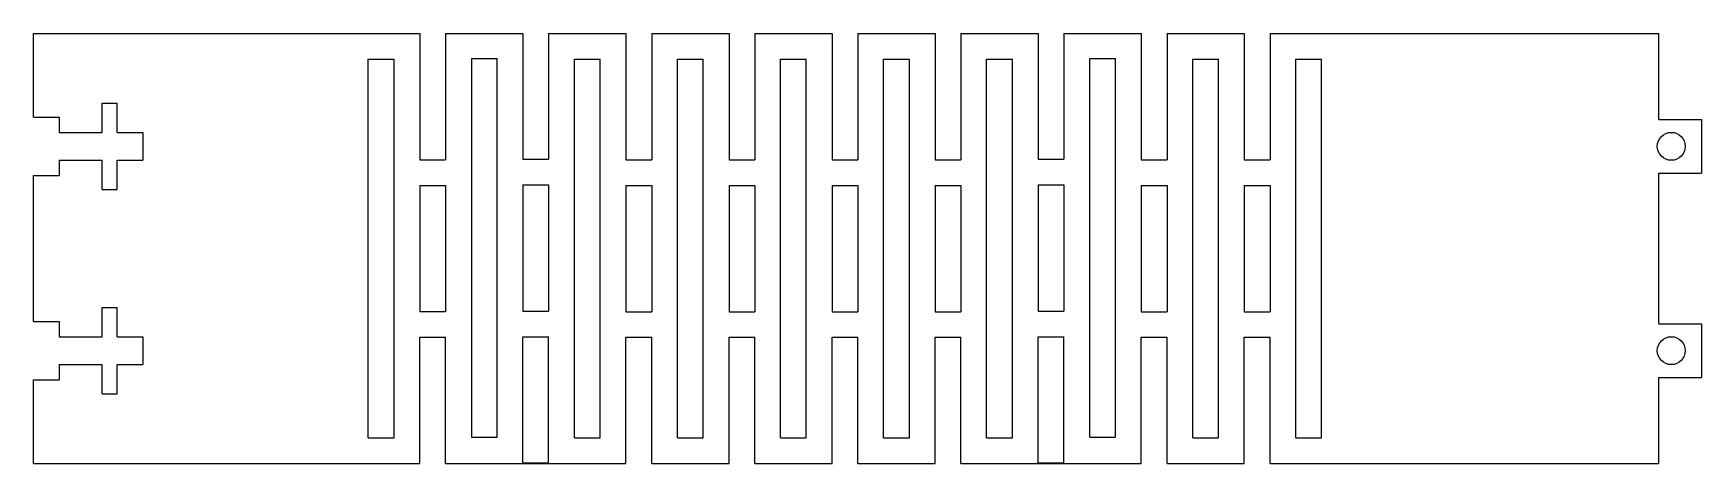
# Model space of a CAD drawing. Extents: x 0 to 7.77, y 0 to 2.
import ezdxf

# ---------------------------------------------------------------- set-up
doc = ezdxf.new("R2010")
doc.units = 0
doc.header["$MEASUREMENT"] = 0
doc.layers.add('VISIBLE', color=7, linetype='CONTINUOUS')

msp = doc.modelspace()

# ---------------------------------------------------------------- linework, layer by layer
at = {"layer": 'VISIBLE'}
for p, q in [((0, 2, 0.117), (1.8, 2, 0.117)), ((0, 1.61, 0.117), (0, 2, 0.117)), ((1.8, 2, 0.117), (1.8, 1.413, 0.117)), ((1.92, 2, 0.117), (2.28, 2, 0.117)), ((1.92, 2, 0.117), (1.92, 1.413, 0.117)), ((2.28, 2, 0.117), (2.28, 1.416, 0.117)), ((2.4, 2, 0.117), (2.76, 2, 0.117)), ((2.4, 2, 0.117), (2.4, 1.416, 0.117)), ((2.76, 2, 0.117), (2.76, 1.413, 0.117)), ((2.88, 2, 0.117), (3.24, 2, 0.117)), ((2.88, 2, 0.117), (2.88, 1.413, 0.117)), ((3.24, 2, 0.117), (3.24, 1.413, 0.117)), ((3.36, 2, 0.117), (3.72, 2, 0.117)), ((3.36, 2, 0.117), (3.36, 1.413, 0.117)), ((3.72, 2, 0.117), (3.72, 1.413, 0.117)), ((3.84, 2, 0.117), (4.2, 2, 0.117)), ((3.84, 2, 0.117), (3.84, 1.413, 0.117)), ((4.2, 2, 0.117), (4.2, 1.413, 0.117)), ((4.32, 2, 0.117), (4.68, 2, 0.117)), ((4.32, 2, 0.117), (4.32, 1.413, 0.117)), ((4.68, 2, 0.117), (4.68, 1.416, 0.117)), ((4.8, 2, 0.117), (5.16, 2, 0.117)), ((4.8, 2, 0.117), (4.8, 1.416, 0.117)), ((5.16, 2, 0.117), (5.16, 1.413, 0.117)), ((5.28, 2, 0.117), (5.64, 2, 0.117)), ((5.28, 2, 0.117), (5.28, 1.413, 0.117)), ((5.64, 2, 0.117), (5.64, 1.413, 0.117)), ((5.76, 2, 0.117), (7.57, 2, 0.117)), ((5.76, 2, 0.117), (5.76, 1.413, 0.117)), ((7.57, 1.6, 0.117), (7.57, 2, 0.117)), ((1.56, 0.12, 0.117), (1.56, 1.88, 0.117)), ((1.56, 1.88, 0.117), (1.68, 1.88, 0.117)), ((1.68, 0.12, 0.117), (1.68, 1.88, 0.117)), ((2.04, 1.883, 0.117), (2.04, 0.123, 0.117)), ((2.04, 1.883, 0.117), (2.16, 1.883, 0.117)), ((2.16, 0.123, 0.117), (2.16, 1.883, 0.117)), ((2.52, 0.12, 0.117), (2.52, 1.88, 0.117)), ((2.52, 1.88, 0.117), (2.64, 1.88, 0.117)), ((2.64, 0.12, 0.117), (2.64, 1.88, 0.117)), ((3, 0.12, 0.117), (3, 1.88, 0.117)), ((3, 1.88, 0.117), (3.12, 1.88, 0.117)), ((3.12, 0.12, 0.117), (3.12, 1.88, 0.117)), ((3.48, 0.12, 0.117), (3.48, 1.88, 0.117)), ((3.48, 1.88, 0.117), (3.6, 1.88, 0.117)), ((3.6, 0.12, 0.117), (3.6, 1.88, 0.117)), ((3.96, 0.12, 0.117), (3.96, 1.88, 0.117)), ((3.96, 1.88, 0.117), (4.08, 1.88, 0.117)), ((4.08, 0.12, 0.117), (4.08, 1.88, 0.117)), ((4.44, 0.12, 0.117), (4.44, 1.88, 0.117)), ((4.44, 1.88, 0.117), (4.56, 1.88, 0.117)), ((4.56, 0.12, 0.117), (4.56, 1.88, 0.117)), ((4.92, 0.123, 0.117), (4.92, 1.883, 0.117)), ((4.92, 1.883, 0.117), (5.04, 1.883, 0.117)), ((5.04, 0.123, 0.117), (5.04, 1.883, 0.117)), ((5.4, 0.12, 0.117), (5.4, 1.88, 0.117)), ((5.4, 1.88, 0.117), (5.52, 1.88, 0.117)), ((5.52, 0.12, 0.117), (5.52, 1.88, 0.117)), ((5.88, 0.12, 0.117), (5.88, 1.88, 0.117)), ((5.88, 1.88, 0.117), (6, 1.88, 0.117)), ((6, 0.12, 0.117), (6, 1.88, 0.117)), ((0.32, 1.54, 0.117), (0.32, 1.675, 0.117)), ((0.32, 1.675, 0.117), (0.39, 1.675, 0.117)), ((0.39, 1.54, 0.117), (0.39, 1.675, 0.117)), ((0, 1.61, 0.117), (0.12, 1.61, 0.117)), ((0.12, 1.61, 0.117), (0.12, 1.54, 0.117)), ((7.57, 1.6, 0.117), (7.77, 1.6, 0.117)), ((7.77, 1.6, 0.117), (7.77, 1.35, 0.117)), ((0.12, 1.54, 0.117), (0.32, 1.54, 0.117)), ((0.39, 1.54, 0.117), (0.51, 1.54, 0.117)), ((0.51, 1.54, 0.117), (0.51, 1.41, 0.117)), ((0.12, 1.41, 0.117), (0.32, 1.41, 0.117)), ((0.12, 1.41, 0.117), (0.12, 1.34, 0.117)), ((0.32, 1.275, 0.117), (0.32, 1.41, 0.117)), ((0.39, 1.41, 0.117), (0.51, 1.41, 0.117)), ((0.39, 1.275, 0.117), (0.39, 1.41, 0.117)), ((1.8, 1.413, 0.117), (1.92, 1.413, 0.117)), ((2.28, 1.416, 0.117), (2.4, 1.416, 0.117)), ((2.76, 1.413, 0.117), (2.88, 1.413, 0.117)), ((3.24, 1.413, 0.117), (3.36, 1.413, 0.117)), ((3.72, 1.413, 0.117), (3.84, 1.413, 0.117)), ((4.2, 1.413, 0.117), (4.32, 1.413, 0.117)), ((4.68, 1.416, 0.117), (4.8, 1.416, 0.117)), ((5.16, 1.413, 0.117), (5.28, 1.413, 0.117)), ((5.64, 1.413, 0.117), (5.76, 1.413, 0.117)), ((0, 1.34, 0.117), (0.12, 1.34, 0.117)), ((0, 0.66, 0.117), (0, 1.34, 0.117)), ((7.57, 0.65, 0.117), (7.57, 1.35, 0.117)), ((7.57, 1.35, 0.117), (7.77, 1.35, 0.117)), ((0.32, 1.275, 0.117), (0.39, 1.275, 0.117)), ((1.8, 1.293, 0.117), (1.92, 1.293, 0.117)), ((1.8, 1.293, 0.117), (1.8, 0.706, 0.117)), ((1.92, 1.293, 0.117), (1.92, 0.706, 0.117)), ((2.28, 1.296, 0.117), (2.28, 0.709, 0.117)), ((2.28, 1.296, 0.117), (2.4, 1.296, 0.117)), ((2.4, 1.296, 0.117), (2.4, 0.709, 0.117)), ((2.76, 1.293, 0.117), (2.76, 0.706, 0.117)), ((2.76, 1.293, 0.117), (2.88, 1.293, 0.117)), ((2.88, 1.293, 0.117), (2.88, 0.706, 0.117)), ((3.24, 1.293, 0.117), (3.24, 0.706, 0.117)), ((3.24, 1.293, 0.117), (3.36, 1.293, 0.117)), ((3.36, 1.293, 0.117), (3.36, 0.706, 0.117)), ((3.72, 1.293, 0.117), (3.72, 0.706, 0.117)), ((3.72, 1.293, 0.117), (3.84, 1.293, 0.117)), ((3.84, 1.293, 0.117), (3.84, 0.706, 0.117)), ((4.2, 1.293, 0.117), (4.2, 0.706, 0.117)), ((4.2, 1.293, 0.117), (4.32, 1.293, 0.117)), ((4.32, 1.293, 0.117), (4.32, 0.706, 0.117)), ((4.68, 1.296, 0.117), (4.68, 0.709, 0.117)), ((4.68, 1.296, 0.117), (4.8, 1.296, 0.117)), ((4.8, 1.296, 0.117), (4.8, 0.709, 0.117)), ((5.16, 1.293, 0.117), (5.16, 0.706, 0.117)), ((5.16, 1.293, 0.117), (5.28, 1.293, 0.117)), ((5.28, 1.293, 0.117), (5.28, 0.706, 0.117)), ((5.64, 1.293, 0.117), (5.64, 0.706, 0.117)), ((5.64, 1.293, 0.117), (5.76, 1.293, 0.117)), ((5.76, 1.293, 0.117), (5.76, 0.706, 0.117)), ((0.32, 0.59, 0.117), (0.32, 0.725, 0.117)), ((0.32, 0.725, 0.117), (0.39, 0.725, 0.117)), ((0.39, 0.59, 0.117), (0.39, 0.725, 0.117)), ((1.92, 0.706, 0.117), (1.8, 0.706, 0.117)), ((2.28, 0.709, 0.117), (2.4, 0.709, 0.117)), ((2.76, 0.706, 0.117), (2.88, 0.706, 0.117)), ((3.24, 0.706, 0.117), (3.36, 0.706, 0.117)), ((3.72, 0.706, 0.117), (3.84, 0.706, 0.117)), ((4.2, 0.706, 0.117), (4.32, 0.706, 0.117)), ((4.68, 0.709, 0.117), (4.8, 0.709, 0.117)), ((5.16, 0.706, 0.117), (5.28, 0.706, 0.117)), ((5.64, 0.706, 0.117), (5.76, 0.706, 0.117)), ((0, 0.66, 0.117), (0.12, 0.66, 0.117)), ((0.12, 0.66, 0.117), (0.12, 0.59, 0.117)), ((7.57, 0.65, 0.117), (7.77, 0.65, 0.117)), ((7.77, 0.65, 0.117), (7.77, 0.4, 0.117)), ((0.12, 0.59, 0.117), (0.32, 0.59, 0.117)), ((0.39, 0.59, 0.117), (0.51, 0.59, 0.117)), ((0.51, 0.59, 0.117), (0.51, 0.46, 0.117)), ((1.8, 0, 0.117), (1.8, 0.587, 0.117)), ((1.8, 0.587, 0.117), (1.92, 0.587, 0.117)), ((1.92, 0, 0.117), (1.92, 0.587, 0.117)), ((2.28, 0.003, 0.117), (2.28, 0.59, 0.117)), ((2.28, 0.59, 0.117), (2.4, 0.59, 0.117)), ((2.4, 0.003, 0.117), (2.4, 0.59, 0.117)), ((2.76, 0, 0.117), (2.76, 0.587, 0.117)), ((2.76, 0.587, 0.117), (2.88, 0.587, 0.117)), ((2.88, 0, 0.117), (2.88, 0.587, 0.117)), ((3.24, 0, 0.117), (3.24, 0.587, 0.117)), ((3.24, 0.587, 0.117), (3.36, 0.587, 0.117)), ((3.36, 0, 0.117), (3.36, 0.587, 0.117)), ((3.72, 0, 0.117), (3.72, 0.587, 0.117)), ((3.72, 0.587, 0.117), (3.84, 0.587, 0.117)), ((3.84, 0, 0.117), (3.84, 0.587, 0.117)), ((4.2, 0, 0.117), (4.2, 0.587, 0.117)), ((4.2, 0.587, 0.117), (4.32, 0.587, 0.117)), ((4.32, 0, 0.117), (4.32, 0.587, 0.117)), ((4.68, 0.003, 0.117), (4.68, 0.59, 0.117)), ((4.68, 0.59, 0.117), (4.8, 0.59, 0.117)), ((4.8, 0.003, 0.117), (4.8, 0.59, 0.117)), ((5.16, 0, 0.117), (5.16, 0.587, 0.117)), ((5.16, 0.587, 0.117), (5.28, 0.587, 0.117)), ((5.28, 0, 0.117), (5.28, 0.587, 0.117)), ((5.64, 0, 0.117), (5.64, 0.587, 0.117)), ((5.64, 0.587, 0.117), (5.76, 0.587, 0.117)), ((5.76, 0, 0.117), (5.76, 0.587, 0.117)), ((0, 0.39, 0.117), (0.12, 0.39, 0.117)), ((0, 0, 0.117), (0, 0.39, 0.117)), ((0.12, 0.46, 0.117), (0.32, 0.46, 0.117)), ((0.12, 0.46, 0.117), (0.12, 0.39, 0.117)), ((0.32, 0.325, 0.117), (0.32, 0.46, 0.117)), ((0.39, 0.46, 0.117), (0.51, 0.46, 0.117)), ((0.39, 0.325, 0.117), (0.39, 0.46, 0.117)), ((7.57, 0, 0.117), (7.57, 0.4, 0.117)), ((7.57, 0.4, 0.117), (7.77, 0.4, 0.117)), ((0.32, 0.325, 0.117), (0.39, 0.325, 0.117)), ((1.56, 0.12, 0.117), (1.68, 0.12, 0.117)), ((2.04, 0.123, 0.117), (2.16, 0.123, 0.117)), ((2.52, 0.12, 0.117), (2.64, 0.12, 0.117)), ((3, 0.12, 0.117), (3.12, 0.12, 0.117)), ((3.48, 0.12, 0.117), (3.6, 0.12, 0.117)), ((3.96, 0.12, 0.117), (4.08, 0.12, 0.117)), ((4.44, 0.12, 0.117), (4.56, 0.12, 0.117)), ((4.92, 0.123, 0.117), (5.04, 0.123, 0.117)), ((5.4, 0.12, 0.117), (5.52, 0.12, 0.117)), ((5.88, 0.12, 0.117), (6, 0.12, 0.117)), ((0, 0, 0.117), (1.8, 0, 0.117)), ((1.92, 0, 0.117), (2.76, 0, 0.117)), ((2.28, 0.003, 0.117), (2.4, 0.003, 0.117)), ((2.88, 0, 0.117), (3.24, 0, 0.117)), ((3.36, 0, 0.117), (3.72, 0, 0.117)), ((3.84, 0, 0.117), (4.2, 0, 0.117)), ((4.32, 0, 0.117), (5.16, 0, 0.117)), ((4.68, 0.003, 0.117), (4.8, 0.003, 0.117)), ((5.28, 0, 0.117), (5.64, 0, 0.117)), ((5.76, 0, 0.117), (7.57, 0, 0.117))]:
    msp.add_line(p, q, dxfattribs=at)
for centre in [(7.6285, 1.475, 0.117), (7.6285, 0.525, 0.117)]:
    msp.add_circle(centre, 0.065, dxfattribs=at)

doc.saveas('drawing.dxf')
